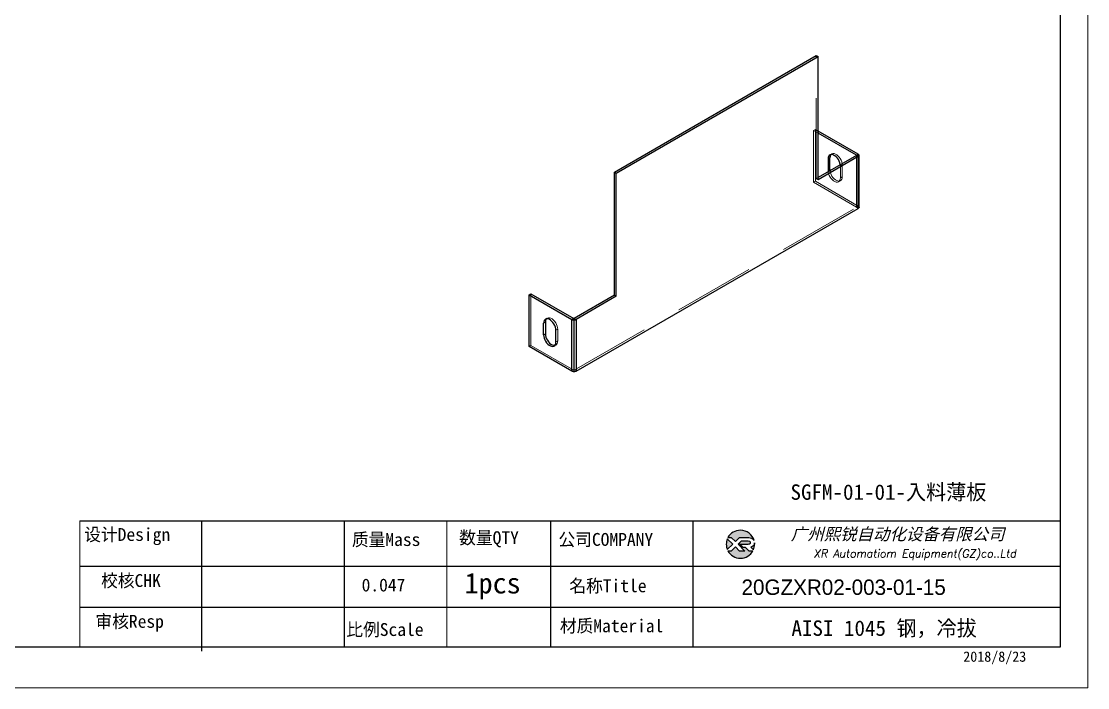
# Model space of a CAD drawing. Header units: millimetres. Extents: x -3862 to 6257, y -4684 to -2127.
# Drawn here: x -3603.8 to -3267.7, y -4683.3 to -4473.3 of the extents above; entities that cross this region are included whole.
import ezdxf
from ezdxf.enums import TextEntityAlignment as Align

# ---------------------------------------------------------------- set-up
doc = ezdxf.new("R2010")
doc.units = ezdxf.units.MM
doc.linetypes.add('DASHED', pattern=[19.05, 12.7, -6.35])
for name, color, linetype in [('10', 16, 'Continuous'), ('11', 7, 'Continuous'), ('6', 7, 'Continuous'), ('DIM', 3, 'Continuous'), ('layer 1', 7, 'Continuous'), ('图\\M+19E79\\M+195B6\\M+18E9A', 7, 'Continuous')]:
    doc.layers.add(name, color=color, linetype=linetype)
doc.styles.add('STYLE1', font='')
doc.styles.add('标题\\M+18E9A', font='romand.shx', dxfattribs={"oblique": 10, "bigfont": 'bigfont.shx'})
doc.styles.get('STYLE1').set_extended_font_data('SimSun')

# ---------------------------------------------------------------- blocks, each defined once
blk = doc.blocks.new('*D33')
at = {"layer": '10', "color": 7, "linetype": 'Continuous', "lineweight": 13, "ltscale": 2, "insert": (140.65, 8.85), "char_height": 2.027, "attachment_point": 7}
blk.add_mtext('{审核Resp}', dxfattribs=at)
blk = doc.blocks.new('*D34')
at = {"layer": '10', "color": 7, "linetype": 'Continuous', "lineweight": 13, "ltscale": 2, "insert": (180.18, 7.92), "char_height": 2.027, "attachment_point": 7}
blk.add_mtext('{比例Scale}', dxfattribs=at)
blk = doc.blocks.new('*D35')
at = {"layer": '10', "color": 7, "linetype": 'Continuous', "lineweight": 13, "ltscale": 2, "insert": (181.06, 22.11), "char_height": 2.027, "attachment_point": 7}
blk.add_mtext('{质量Mass}', dxfattribs=at)
blk = doc.blocks.new('*D36')
at = {"layer": '10', "color": 7, "linetype": 'Continuous', "lineweight": 13, "ltscale": 2, "insert": (215.32, 14.81), "char_height": 2.027, "attachment_point": 7}
blk.add_mtext('{名称Title}', dxfattribs=at)
blk = doc.blocks.new('*D37')
at = {"layer": '10', "color": 7, "linetype": 'Continuous', "lineweight": 13, "ltscale": 2, "insert": (138.88, 22.46), "char_height": 2.027, "attachment_point": 7}
blk.add_mtext('{设计Design}', dxfattribs=at)
blk = doc.blocks.new('*D38')
at = {"layer": '10', "color": 7, "linetype": 'Continuous', "lineweight": 13, "ltscale": 2, "insert": (141.54, 15.64), "char_height": 2.027, "attachment_point": 7}
blk.add_mtext('{校核CHK}', dxfattribs=at)
blk = doc.blocks.new('*D45')
at = {"layer": '10', "color": 7, "linetype": 'Continuous', "lineweight": 13, "ltscale": 2, "insert": (182.59, 15.13), "char_height": 2.027, "attachment_point": 7}
blk.add_mtext('{0.047}', dxfattribs=at)
blk = doc.blocks.new('*D58')
at = {"layer": '10', "color": 7, "linetype": 'Continuous', "lineweight": 13, "ltscale": 2, "insert": (250.32, 7.81), "char_height": 2.4324, "attachment_point": 7}
blk.add_mtext('{AISI 1045 钢，冷拔}', dxfattribs=at)
blk = doc.blocks.new('*D59')
at = {"layer": '10', "color": 7, "linetype": 'Continuous', "lineweight": 13, "ltscale": 2, "insert": (277.39, 3.69), "char_height": 1.6216, "attachment_point": 7}
blk.add_mtext('{2018/8/23}', dxfattribs=at)
blk = doc.blocks.new('*D60')
at = {"layer": '10', "color": 16, "linetype": 'Continuous', "lineweight": 13, "ltscale": 2, "insert": (197.96, 22.11), "char_height": 2.027, "attachment_point": 7}
blk.add_mtext('{数量QTY}', dxfattribs=at)
blk = doc.blocks.new('*D61')
at = {"layer": '10', "color": 7, "linetype": 'Continuous', "lineweight": 13, "ltscale": 2, "insert": (197.62, 14.6), "char_height": 3.243, "attachment_point": 7}
blk.add_mtext('{1pcs}', dxfattribs=at)
blk = doc.blocks.new('*D67')
at = {"layer": '10', "color": 7, "linetype": 'Continuous', "lineweight": 13, "ltscale": 2, "insert": (213.61, 22.11), "char_height": 2.027, "attachment_point": 7}
blk.add_mtext('{公司COMPANY}', dxfattribs=at)
blk = doc.blocks.new('*D68')
at = {"layer": '10', "color": 7, "linetype": 'Continuous', "lineweight": 13, "ltscale": 2, "insert": (213.83, 8.51), "char_height": 2.027, "attachment_point": 7}
blk.add_mtext('{材质Material}', dxfattribs=at)
blk = doc.blocks.new('XR')
h = blk.add_hatch(color=256)
h.set_gradient(color1=(252, 128, 0), rotation=240, one_color=1, tint=1, name='INVCURVED')
edge = h.paths.add_edge_path()
edge.add_spline(control_points=[(-434.18, -5928.47), (-433.9, -5928.74), (-433.63, -5929.01), (-433.63, -5929.01), (-433.63, -5929.01), (-433.63, -5929.01), (-433.36, -5928.74), (-433.09, -5928.47)], knot_values=[0.5625, 0.5625, 0.5625, 0.5625, 0.625, 0.625, 0.625, 0.625, 0.6875, 0.6875, 0.6875, 0.6875], degree=3, periodic=0)
edge.add_spline(control_points=[(-433.09, -5928.47), (-432.82, -5928.2), (-432.54, -5927.93), (-432.54, -5927.93), (-432.54, -5927.93), (-432.54, -5927.93), (-432.04, -5927.93), (-431.53, -5927.93)], knot_values=[0.4375, 0.4375, 0.4375, 0.4375, 0.5, 0.5, 0.5, 0.5, 0.5625, 0.5625, 0.5625, 0.5625], degree=3, periodic=0)
edge.add_spline(control_points=[(-431.53, -5927.93), (-431.03, -5927.93), (-430.52, -5927.93), (-430.52, -5927.93), (-430.52, -5927.93), (-430, -5927.93), (-429.43, -5927.96), (-429.01, -5928.33)], knot_values=[0.25, 0.25, 0.25, 0.25, 0.3125, 0.3125, 0.3125, 0.3125, 0.4375, 0.4375, 0.4375, 0.4375], degree=3, periodic=0)
edge.add_spline(control_points=[(-429.01, -5928.33), (-428.88, -5928.44), (-428.78, -5928.59), (-428.71, -5928.75)], knot_values=[0.125, 0.125, 0.125, 0.125, 0.25, 0.25, 0.25, 0.25], degree=3, periodic=0)
edge.add_spline(control_points=[(-428.71, -5928.75), (-429.13, -5927.18), (-430.58, -5926.02), (-432.31, -5926.02)], knot_values=[0, 0, 0, 0, 0.125, 0.125, 0.125, 0.125], degree=3, periodic=0)
edge.add_spline(control_points=[(-432.31, -5926.02), (-433.72, -5926.02), (-434.94, -5926.79), (-435.58, -5927.93)], knot_values=[0.875, 0.875, 0.875, 0.875, 1, 1, 1, 1], degree=3, periodic=0)
edge.add_spline(control_points=[(-435.58, -5927.93), (-435.58, -5927.93), (-434.72, -5927.93), (-434.72, -5927.93), (-434.72, -5927.93), (-434.72, -5927.93), (-434.45, -5928.2), (-434.18, -5928.47)], knot_values=[0.6875, 0.6875, 0.6875, 0.6875, 0.8125, 0.8125, 0.8125, 0.8125, 0.875, 0.875, 0.875, 0.875], degree=3, periodic=0)
edge = h.paths.add_edge_path()
edge.add_spline(control_points=[(-434.79, -5929.26), (-435.04, -5929.02), (-435.34, -5928.72), (-435.54, -5928.53)], knot_values=[0.562504, 0.562504, 0.562504, 0.562504, 0.656252, 0.656252, 0.656252, 0.656252], degree=3, periodic=0)
edge.add_spline(control_points=[(-435.54, -5928.53), (-435.67, -5928.4), (-435.76, -5928.31), (-435.76, -5928.31), (-435.76, -5928.31), (-435.94, -5928.74), (-436.03, -5929.21), (-436.03, -5929.71)], knot_values=[0.25, 0.25, 0.25, 0.25, 0.312504, 0.312504, 0.312504, 0.312504, 0.562504, 0.562504, 0.562504, 0.562504], degree=3, periodic=0)
edge.add_spline(control_points=[(-436.03, -5929.71), (-436.03, -5930.2), (-435.94, -5930.67), (-435.76, -5931.1), (-435.76, -5931.1), (-435.4, -5930.75), (-435.05, -5930.4)], knot_values=[0.874998, 0.874998, 0.874998, 0.874998, 1.124998, 1.124998, 1.124998, 1.25, 1.25, 1.25, 1.25], degree=3, periodic=0)
edge.add_spline(control_points=[(-435.05, -5930.4), (-434.7, -5930.05), (-434.34, -5929.71), (-434.34, -5929.71), (-434.34, -5929.71), (-434.34, -5929.71), (-434.34, -5929.71), (-434.34, -5929.71)], knot_values=[0.749878, 0.749878, 0.749878, 0.749878, 0.874875, 0.874875, 0.874875, 0.874875, 0.874998, 0.874998, 0.874998, 0.874998], degree=3, periodic=0)
edge.add_spline(control_points=[(-434.34, -5929.71), (-434.34, -5929.71), (-434.34, -5929.71), (-434.34, -5929.71)], knot_values=[0.749634, 0.749634, 0.749634, 0.749634, 0.749817, 0.749817, 0.749817, 0.749817], degree=3, periodic=0)
edge.add_spline(control_points=[(-434.35, -5929.7), (-434.35, -5929.7), (-434.35, -5929.7), (-434.35, -5929.7)], knot_values=[0.738281, 0.738281, 0.738281, 0.738281, 0.742188, 0.742188, 0.742188, 0.742188], degree=3, periodic=0)
edge.add_spline(control_points=[(-434.35, -5929.7), (-434.36, -5929.69), (-434.37, -5929.68), (-434.38, -5929.67)], knot_values=[0.726563, 0.726563, 0.726563, 0.726563, 0.738281, 0.738281, 0.738281, 0.738281], degree=3, periodic=0)
edge.add_spline(control_points=[(-434.38, -5929.67), (-434.38, -5929.66), (-434.39, -5929.65), (-434.4, -5929.65)], knot_values=[0.718751, 0.718751, 0.718751, 0.718751, 0.726563, 0.726563, 0.726563, 0.726563], degree=3, periodic=0)
edge.add_spline(control_points=[(-434.4, -5929.65), (-434.42, -5929.63), (-434.45, -5929.6), (-434.47, -5929.58)], knot_values=[0.703126, 0.703126, 0.703126, 0.703126, 0.718751, 0.718751, 0.718751, 0.718751], degree=3, periodic=0)
edge.add_spline(control_points=[(-434.47, -5929.58), (-434.5, -5929.55), (-434.53, -5929.52), (-434.56, -5929.49)], knot_values=[0.687501, 0.687501, 0.687501, 0.687501, 0.703126, 0.703126, 0.703126, 0.703126], degree=3, periodic=0)
edge.add_spline(control_points=[(-434.56, -5929.49), (-434.63, -5929.42), (-434.71, -5929.35), (-434.79, -5929.26)], knot_values=[0.656252, 0.656252, 0.656252, 0.656252, 0.687501, 0.687501, 0.687501, 0.687501], degree=3, periodic=0)
h = blk.add_hatch(color=256)
h.set_gradient(color1=(3, 72, 255), color2=(0, 41, 153), one_color=1, tint=0.3, name='HEMISPHERICAL')
edge = h.paths.add_edge_path()
edge.add_spline(control_points=[(-432.54, -5929.67), (-432.26, -5929.95), (-431.94, -5930.23), (-431.66, -5930.51), (-431.66, -5930.51), (-431.66, -5930.51), (-431.66, -5930.51), (-431.66, -5930.51)], knot_values=[0.736842, 0.736842, 0.736842, 0.736842, 0.789474, 0.789474, 0.789474, 0.789474, 0.802633, 0.802633, 0.802633, 0.802633], degree=3, periodic=0)
edge.add_spline(control_points=[(-431.66, -5930.51), (-431.65, -5930.51), (-431.65, -5930.52), (-431.65, -5930.52)], knot_values=[0.802633, 0.802633, 0.802633, 0.802633, 0.815791, 0.815791, 0.815791, 0.815791], degree=3, periodic=0)
edge.add_spline(control_points=[(-431.65, -5930.52), (-431.64, -5930.53), (-431.64, -5930.53), (-431.64, -5930.53)], knot_values=[0.815791, 0.815791, 0.815791, 0.815791, 0.82237, 0.82237, 0.82237, 0.82237], degree=3, periodic=0)
edge.add_spline(control_points=[(-431.64, -5930.53), (-431.64, -5930.53), (-431.64, -5930.53), (-431.63, -5930.54)], knot_values=[0.82237, 0.82237, 0.82237, 0.82237, 0.828949, 0.828949, 0.828949, 0.828949], degree=3, periodic=0)
edge.add_spline(control_points=[(-431.63, -5930.54), (-431.63, -5930.54), (-431.63, -5930.54), (-431.63, -5930.54), (-431.63, -5930.54), (-431.63, -5930.54), (-431.59, -5930.54), (-431.52, -5930.54)], knot_values=[0.841901, 0.841901, 0.841901, 0.841901, 0.842105, 0.842105, 0.842105, 0.842105, 0.855264, 0.855264, 0.855264, 0.855264], degree=3, periodic=0)
edge.add_spline(control_points=[(-431.52, -5930.54), (-431.46, -5930.54), (-431.38, -5930.54), (-431.3, -5930.54)], knot_values=[0.855264, 0.855264, 0.855264, 0.855264, 0.868422, 0.868422, 0.868422, 0.868422], degree=3, periodic=0)
edge.add_spline(control_points=[(-431.3, -5930.54), (-431.26, -5930.54), (-431.22, -5930.54), (-431.18, -5930.54)], knot_values=[0.868422, 0.868422, 0.868422, 0.868422, 0.875, 0.875, 0.875, 0.875], degree=3, periodic=0)
edge.add_spline(control_points=[(-431.18, -5930.54), (-431.14, -5930.54), (-431.1, -5930.54), (-431.07, -5930.54)], knot_values=[0.875, 0.875, 0.875, 0.875, 0.881579, 0.881579, 0.881579, 0.881579], degree=3, periodic=0)
edge.add_spline(control_points=[(-431.07, -5930.54), (-431.05, -5930.54), (-431.04, -5930.54), (-431.03, -5930.54)], knot_values=[0.881579, 0.881579, 0.881579, 0.881579, 0.884869, 0.884869, 0.884869, 0.884869], degree=3, periodic=0)
edge.add_spline(control_points=[(-431.03, -5930.54), (-431.02, -5930.54), (-431, -5930.54), (-431, -5930.54)], knot_values=[0.884869, 0.884869, 0.884869, 0.884869, 0.888158, 0.888158, 0.888158, 0.888158], degree=3, periodic=0)
edge.add_spline(control_points=[(-431, -5930.54), (-430.99, -5930.54), (-430.99, -5930.54), (-430.98, -5930.54)], knot_values=[0.888158, 0.888158, 0.888158, 0.888158, 0.889803, 0.889803, 0.889803, 0.889803], degree=3, periodic=0)
edge.add_spline(control_points=[(-430.98, -5930.54), (-430.98, -5930.54), (-430.98, -5930.54), (-430.97, -5930.54)], knot_values=[0.889803, 0.889803, 0.889803, 0.889803, 0.891447, 0.891447, 0.891447, 0.891447], degree=3, periodic=0)
edge.add_spline(control_points=[(-430.97, -5930.54), (-430.97, -5930.54), (-430.97, -5930.54), (-430.97, -5930.54)], knot_values=[0.891447, 0.891447, 0.891447, 0.891447, 0.89227, 0.89227, 0.89227, 0.89227], degree=3, periodic=0)
edge.add_spline(control_points=[(-430.97, -5930.54), (-430.97, -5930.54), (-430.97, -5930.54), (-430.97, -5930.54)], knot_values=[0.89227, 0.89227, 0.89227, 0.89227, 0.893092, 0.893092, 0.893092, 0.893092], degree=3, periodic=0)
edge.add_spline(control_points=[(-430.97, -5930.54), (-430.97, -5930.54), (-430.97, -5930.54), (-430.97, -5930.54)], knot_values=[0.893092, 0.893092, 0.893092, 0.893092, 0.893503, 0.893503, 0.893503, 0.893503], degree=3, periodic=0)
edge.add_spline(control_points=[(-430.97, -5930.54), (-430.97, -5930.54), (-430.97, -5930.54), (-430.97, -5930.54)], knot_values=[0.893503, 0.893503, 0.893503, 0.893503, 0.893914, 0.893914, 0.893914, 0.893914], degree=3, periodic=0)
edge.add_spline(control_points=[(-430.97, -5930.54), (-430.97, -5930.54), (-430.97, -5930.54), (-430.97, -5930.54)], knot_values=[0.893914, 0.893914, 0.893914, 0.893914, 0.89412, 0.89412, 0.89412, 0.89412], degree=3, periodic=0)
edge.add_spline(control_points=[(-430.97, -5930.54), (-430.97, -5930.54), (-430.97, -5930.54), (-430.97, -5930.54)], knot_values=[0.89412, 0.89412, 0.89412, 0.89412, 0.894326, 0.894326, 0.894326, 0.894326], degree=3, periodic=0)
edge.add_spline(control_points=[(-430.97, -5930.54), (-430.97, -5930.54), (-430.97, -5930.54), (-430.97, -5930.54)], knot_values=[0.894428, 0.894428, 0.894428, 0.894428, 0.894531, 0.894531, 0.894531, 0.894531], degree=3, periodic=0)
edge.add_spline(control_points=[(-430.97, -5930.54), (-430.97, -5930.54), (-430.97, -5930.54), (-430.97, -5930.54)], knot_values=[0.894531, 0.894531, 0.894531, 0.894531, 0.894583, 0.894583, 0.894583, 0.894583], degree=3, periodic=0)
edge.add_spline(control_points=[(-430.97, -5930.54), (-430.97, -5930.54), (-430.97, -5930.54), (-430.97, -5930.54), (-430.97, -5930.54), (-430.97, -5930.54), (-430.73, -5930.78), (-430.49, -5931.01)], knot_values=[0.894685, 0.894685, 0.894685, 0.894685, 0.894737, 0.894737, 0.894737, 0.894737, 0.921052, 0.921052, 0.921052, 0.921052], degree=3, periodic=0)
edge.add_spline(control_points=[(-430.49, -5931.01), (-430.26, -5931.24), (-430.02, -5931.48), (-430.02, -5931.48)], knot_values=[0.921052, 0.921052, 0.921052, 0.921052, 0.947368, 0.947368, 0.947368, 0.947368], degree=3, periodic=0)
edge.add_spline(control_points=[(-430.02, -5931.48), (-430.02, -5931.48), (-430.02, -5931.48), (-430.02, -5931.48)], knot_values=[0.947522, 0.947522, 0.947522, 0.947522, 0.947573, 0.947573, 0.947573, 0.947573], degree=3, periodic=0)
edge.add_spline(control_points=[(-430.02, -5931.48), (-430.02, -5931.48), (-430.02, -5931.48), (-430.02, -5931.48)], knot_values=[0.947573, 0.947573, 0.947573, 0.947573, 0.947676, 0.947676, 0.947676, 0.947676], degree=3, periodic=0)
edge.add_spline(control_points=[(-430.02, -5931.48), (-430.02, -5931.48), (-430.02, -5931.48), (-430.02, -5931.48)], knot_values=[0.947676, 0.947676, 0.947676, 0.947676, 0.947779, 0.947779, 0.947779, 0.947779], degree=3, periodic=0)
edge.add_spline(control_points=[(-430.02, -5931.48), (-430.02, -5931.48), (-430.02, -5931.48), (-430.02, -5931.48)], knot_values=[0.947779, 0.947779, 0.947779, 0.947779, 0.947984, 0.947984, 0.947984, 0.947984], degree=3, periodic=0)
edge.add_spline(control_points=[(-430.02, -5931.48), (-430.02, -5931.48), (-430.02, -5931.48), (-430.02, -5931.48)], knot_values=[0.947984, 0.947984, 0.947984, 0.947984, 0.94819, 0.94819, 0.94819, 0.94819], degree=3, periodic=0)
edge.add_spline(control_points=[(-430.02, -5931.48), (-430.02, -5931.48), (-430.02, -5931.48), (-430.02, -5931.48)], knot_values=[0.94819, 0.94819, 0.94819, 0.94819, 0.948601, 0.948601, 0.948601, 0.948601], degree=3, periodic=0)
edge.add_spline(control_points=[(-430.02, -5931.48), (-430.02, -5931.48), (-430.02, -5931.48), (-430.02, -5931.48)], knot_values=[0.948601, 0.948601, 0.948601, 0.948601, 0.949012, 0.949012, 0.949012, 0.949012], degree=3, periodic=0)
edge.add_spline(control_points=[(-430.02, -5931.48), (-430.02, -5931.48), (-430.01, -5931.48), (-430.01, -5931.48)], knot_values=[0.949012, 0.949012, 0.949012, 0.949012, 0.949834, 0.949834, 0.949834, 0.949834], degree=3, periodic=0)
edge.add_spline(control_points=[(-430.01, -5931.48), (-430.01, -5931.48), (-430.01, -5931.48), (-430.01, -5931.48)], knot_values=[0.949834, 0.949834, 0.949834, 0.949834, 0.950657, 0.950657, 0.950657, 0.950657], degree=3, periodic=0)
edge.add_spline(control_points=[(-430.01, -5931.48), (-430.01, -5931.48), (-430, -5931.48), (-430, -5931.48)], knot_values=[0.950657, 0.950657, 0.950657, 0.950657, 0.952301, 0.952301, 0.952301, 0.952301], degree=3, periodic=0)
edge.add_spline(control_points=[(-430, -5931.48), (-429.99, -5931.48), (-429.98, -5931.48), (-429.98, -5931.48)], knot_values=[0.952301, 0.952301, 0.952301, 0.952301, 0.953946, 0.953946, 0.953946, 0.953946], degree=3, periodic=0)
edge.add_spline(control_points=[(-429.98, -5931.48), (-429.96, -5931.48), (-429.95, -5931.48), (-429.93, -5931.48)], knot_values=[0.953946, 0.953946, 0.953946, 0.953946, 0.957236, 0.957236, 0.957236, 0.957236], degree=3, periodic=0)
edge.add_spline(control_points=[(-429.93, -5931.48), (-429.91, -5931.48), (-429.89, -5931.48), (-429.87, -5931.48)], knot_values=[0.957236, 0.957236, 0.957236, 0.957236, 0.960525, 0.960525, 0.960525, 0.960525], degree=3, periodic=0)
edge.add_spline(control_points=[(-429.87, -5931.48), (-429.82, -5931.48), (-429.77, -5931.48), (-429.71, -5931.48)], knot_values=[0.960525, 0.960525, 0.960525, 0.960525, 0.967104, 0.967104, 0.967104, 0.967104], degree=3, periodic=0)
edge.add_spline(control_points=[(-429.71, -5931.48), (-429.65, -5931.48), (-429.59, -5931.48), (-429.53, -5931.48)], knot_values=[0.967104, 0.967104, 0.967104, 0.967104, 0.973683, 0.973683, 0.973683, 0.973683], degree=3, periodic=0)
edge.add_spline(control_points=[(-429.53, -5931.48), (-429.41, -5931.48), (-429.29, -5931.48), (-429.19, -5931.48)], knot_values=[0.973683, 0.973683, 0.973683, 0.973683, 0.98684, 0.98684, 0.98684, 0.98684], degree=3, periodic=0)
edge.add_spline(control_points=[(-429.19, -5931.48), (-429.1, -5931.48), (-429.04, -5931.48), (-429.04, -5931.48), (-429.67, -5932.62), (-430.9, -5933.39), (-432.31, -5933.39)], knot_values=[0.98684, 0.98684, 0.98684, 0.98684, 1, 1, 1, 1.052632, 1.052632, 1.052632, 1.052632], degree=3, periodic=0)
edge.add_spline(control_points=[(-432.31, -5933.39), (-433.72, -5933.39), (-434.94, -5932.62), (-435.58, -5931.48), (-435.58, -5931.48), (-435.58, -5931.48), (-435.36, -5931.48), (-435.15, -5931.48)], knot_values=[0.052632, 0.052632, 0.052632, 0.052632, 0.105263, 0.105263, 0.105263, 0.105263, 0.131579, 0.131579, 0.131579, 0.131579], degree=3, periodic=0)
edge.add_spline(control_points=[(-435.15, -5931.48), (-434.93, -5931.48), (-434.72, -5931.48), (-434.72, -5931.48), (-434.72, -5931.48), (-434.72, -5931.48), (-434.45, -5931.21), (-434.18, -5930.94)], knot_values=[0.131579, 0.131579, 0.131579, 0.131579, 0.157895, 0.157895, 0.157895, 0.157895, 0.184211, 0.184211, 0.184211, 0.184211], degree=3, periodic=0)
edge.add_spline(control_points=[(-434.18, -5930.94), (-433.9, -5930.67), (-433.63, -5930.4), (-433.63, -5930.4), (-433.63, -5930.4), (-433.63, -5930.4), (-433.36, -5930.67), (-433.09, -5930.94)], knot_values=[0.184211, 0.184211, 0.184211, 0.184211, 0.210526, 0.210526, 0.210526, 0.210526, 0.236842, 0.236842, 0.236842, 0.236842], degree=3, periodic=0)
edge.add_spline(control_points=[(-433.09, -5930.94), (-432.82, -5931.21), (-432.54, -5931.48), (-432.54, -5931.48), (-432.54, -5931.48), (-432.54, -5931.48), (-432.19, -5931.48), (-431.83, -5931.48)], knot_values=[0.236842, 0.236842, 0.236842, 0.236842, 0.263158, 0.263158, 0.263158, 0.263158, 0.289474, 0.289474, 0.289474, 0.289474], degree=3, periodic=0)
edge.add_spline(control_points=[(-431.83, -5931.48), (-431.48, -5931.48), (-431.12, -5931.48), (-431.12, -5931.48), (-431.12, -5931.48), (-431.12, -5931.48), (-431.57, -5931.03), (-432.02, -5930.59)], knot_values=[0.289474, 0.289474, 0.289474, 0.289474, 0.315789, 0.315789, 0.315789, 0.315789, 0.342105, 0.342105, 0.342105, 0.342105], degree=3, periodic=0)
edge.add_spline(control_points=[(-432.02, -5930.59), (-432.47, -5930.15), (-432.92, -5929.71), (-432.92, -5929.71), (-432.92, -5929.71), (-432.92, -5929.71), (-432.71, -5929.5), (-432.5, -5929.29)], knot_values=[0.342105, 0.342105, 0.342105, 0.342105, 0.368421, 0.368421, 0.368421, 0.368421, 0.394737, 0.394737, 0.394737, 0.394737], degree=3, periodic=0)
edge.add_spline(control_points=[(-432.5, -5929.29), (-432.3, -5929.09), (-432.09, -5928.88), (-432.09, -5928.88)], knot_values=[0.394737, 0.394737, 0.394737, 0.394737, 0.421053, 0.421053, 0.421053, 0.421053], degree=3, periodic=0)
edge.add_spline(control_points=[(-432.09, -5928.88), (-432.09, -5928.88), (-432.06, -5928.86), (-432.06, -5928.86)], knot_values=[0.421053, 0.421053, 0.421053, 0.421053, 0.473684, 0.473684, 0.473684, 0.473684], degree=3, periodic=0)
edge.add_spline(control_points=[(-432.06, -5928.86), (-432.06, -5928.86), (-432.06, -5928.86), (-432.06, -5928.86), (-432.06, -5928.86), (-432.06, -5928.86), (-430.4, -5928.86), (-430.26, -5928.86)], knot_values=[0.473684, 0.473684, 0.473684, 0.473684, 0.473684, 0.473684, 0.473684, 0.473684, 0.526316, 0.526316, 0.526316, 0.526316], degree=3, periodic=0)
edge.add_spline(control_points=[(-430.26, -5928.86), (-429.54, -5928.86), (-429.62, -5929.4), (-429.83, -5929.55)], knot_values=[0.526316, 0.526316, 0.526316, 0.526316, 0.578947, 0.578947, 0.578947, 0.578947], degree=3, periodic=0)
edge.add_spline(control_points=[(-429.83, -5929.55), (-429.94, -5929.62), (-430.08, -5929.65), (-430.26, -5929.65), (-430.26, -5929.65), (-430.26, -5929.65), (-430.48, -5929.65), (-430.71, -5929.66)], knot_values=[0.578947, 0.578947, 0.578947, 0.578947, 0.631579, 0.631579, 0.631579, 0.631579, 0.657895, 0.657895, 0.657895, 0.657895], degree=3, periodic=0)
edge.add_spline(control_points=[(-430.71, -5929.66), (-430.93, -5929.66), (-431.15, -5929.67), (-431.15, -5929.67), (-431.15, -5929.67), (-431.15, -5929.67), (-432.54, -5929.67), (-432.54, -5929.67)], knot_values=[0.657895, 0.657895, 0.657895, 0.657895, 0.684211, 0.684211, 0.684211, 0.684211, 0.736842, 0.736842, 0.736842, 0.736842], degree=3, periodic=0)
edge = h.paths.add_edge_path()
edge.add_spline(control_points=[(-428.6, -5929.32), (-428.61, -5929.67), (-428.76, -5930), (-429.06, -5930.22)], knot_values=[0.8, 0.8, 0.8, 0.8, 1, 1, 1, 1], degree=3, periodic=0)
edge.add_spline(control_points=[(-429.06, -5930.22), (-429.22, -5930.34), (-429.41, -5930.43), (-429.61, -5930.48)], knot_values=[0.6, 0.6, 0.6, 0.6, 0.8, 0.8, 0.8, 0.8], degree=3, periodic=0)
edge.add_spline(control_points=[(-429.61, -5930.48), (-429.61, -5930.48), (-428.9, -5931.19), (-428.9, -5931.19), (-428.9, -5931.19), (-428.69, -5930.73), (-428.58, -5930.23), (-428.58, -5929.71)], knot_values=[0.2, 0.2, 0.2, 0.2, 0.4, 0.4, 0.4, 0.4, 0.6, 0.6, 0.6, 0.6], degree=3, periodic=0)
edge.add_spline(control_points=[(-428.58, -5929.71), (-428.58, -5929.58), (-428.59, -5929.45), (-428.6, -5929.32)], knot_values=[0, 0, 0, 0, 0.2, 0.2, 0.2, 0.2], degree=3, periodic=0)
at = {"layer": 'layer 1', "color": 30}
for points, knots in [([(-435.76, -5931.1), (-435.94, -5930.67), (-436.03, -5930.2), (-436.03, -5929.71), (-436.03, -5929.71), (-436.03, -5929.21), (-435.94, -5928.74), (-435.76, -5928.31), (-435.76, -5928.31), (-435.76, -5928.31), (-434.34, -5929.71), (-434.34, -5929.71), (-434.34, -5929.71), (-434.34, -5929.71), (-435.76, -5931.1), (-435.76, -5931.1)], [0, 0, 0, 0, 0.25, 0.25, 0.25, 0.25, 0.5, 0.5, 0.5, 0.5, 0.75, 0.75, 0.75, 0.75, 1, 1, 1, 1]), ([(-432.31, -5926.02), (-430.58, -5926.02), (-429.13, -5927.18), (-428.71, -5928.75), (-428.71, -5928.75), (-428.78, -5928.59), (-428.88, -5928.44), (-429.01, -5928.33), (-429.01, -5928.33), (-429.43, -5927.96), (-430, -5927.93), (-430.52, -5927.93), (-430.52, -5927.93), (-430.52, -5927.93), (-432.54, -5927.93), (-432.54, -5927.93), (-432.54, -5927.93), (-432.54, -5927.93), (-433.63, -5929.01), (-433.63, -5929.01), (-433.63, -5929.01), (-433.63, -5929.01), (-434.72, -5927.93), (-434.72, -5927.93), (-434.72, -5927.93), (-434.72, -5927.93), (-435.58, -5927.93), (-435.58, -5927.93), (-435.58, -5927.93), (-434.94, -5926.79), (-433.72, -5926.02), (-432.31, -5926.02)], [0, 0, 0, 0, 0.125, 0.125, 0.125, 0.125, 0.25, 0.25, 0.25, 0.25, 0.375, 0.375, 0.375, 0.375, 0.5, 0.5, 0.5, 0.5, 0.625, 0.625, 0.625, 0.625, 0.75, 0.75, 0.75, 0.75, 0.875, 0.875, 0.875, 0.875, 1, 1, 1, 1])]:
    blk.add_open_spline(points, degree=3, knots=knots, dxfattribs=at)
at = {"layer": 'layer 1', "color": 154}
for points, knots in [([(-429.04, -5931.48), (-429.67, -5932.62), (-430.9, -5933.39), (-432.31, -5933.39), (-432.31, -5933.39), (-433.72, -5933.39), (-434.94, -5932.62), (-435.58, -5931.48), (-435.58, -5931.48), (-435.58, -5931.48), (-434.72, -5931.48), (-434.72, -5931.48), (-434.72, -5931.48), (-434.72, -5931.48), (-433.63, -5930.4), (-433.63, -5930.4), (-433.63, -5930.4), (-433.63, -5930.4), (-432.54, -5931.48), (-432.54, -5931.48), (-432.54, -5931.48), (-432.54, -5931.48), (-431.12, -5931.48), (-431.12, -5931.48), (-431.12, -5931.48), (-431.12, -5931.48), (-432.92, -5929.71), (-432.92, -5929.71), (-432.92, -5929.71), (-432.92, -5929.71), (-432.09, -5928.88), (-432.09, -5928.88), (-432.09, -5928.88), (-432.09, -5928.88), (-432.06, -5928.86), (-432.06, -5928.86), (-432.06, -5928.86), (-432.06, -5928.86), (-430.4, -5928.86), (-430.26, -5928.86), (-430.26, -5928.86), (-429.54, -5928.86), (-429.62, -5929.4), (-429.83, -5929.55), (-429.83, -5929.55), (-429.94, -5929.62), (-430.08, -5929.65), (-430.26, -5929.65), (-430.26, -5929.65), (-430.26, -5929.65), (-431.15, -5929.67), (-431.15, -5929.67), (-431.15, -5929.67), (-431.15, -5929.67), (-432.54, -5929.67), (-432.54, -5929.67), (-432.54, -5929.67), (-432.26, -5929.95), (-431.94, -5930.23), (-431.66, -5930.51), (-431.66, -5930.51), (-431.66, -5930.51), (-431.63, -5930.54), (-431.63, -5930.54), (-431.63, -5930.54), (-431.63, -5930.54), (-430.97, -5930.54), (-430.97, -5930.54), (-430.97, -5930.54), (-430.97, -5930.54), (-430.02, -5931.48), (-430.02, -5931.48), (-430.02, -5931.48), (-430.02, -5931.48), (-429.04, -5931.48), (-429.04, -5931.48)], [0, 0, 0, 0, 0.052632, 0.052632, 0.052632, 0.052632, 0.105263, 0.105263, 0.105263, 0.105263, 0.157895, 0.157895, 0.157895, 0.157895, 0.210526, 0.210526, 0.210526, 0.210526, 0.263158, 0.263158, 0.263158, 0.263158, 0.315789, 0.315789, 0.315789, 0.315789, 0.368421, 0.368421, 0.368421, 0.368421, 0.421053, 0.421053, 0.421053, 0.421053, 0.473684, 0.473684, 0.473684, 0.473684, 0.526316, 0.526316, 0.526316, 0.526316, 0.578947, 0.578947, 0.578947, 0.578947, 0.631579, 0.631579, 0.631579, 0.631579, 0.684211, 0.684211, 0.684211, 0.684211, 0.736842, 0.736842, 0.736842, 0.736842, 0.789474, 0.789474, 0.789474, 0.789474, 0.842105, 0.842105, 0.842105, 0.842105, 0.894737, 0.894737, 0.894737, 0.894737, 0.947368, 0.947368, 0.947368, 0.947368, 1, 1, 1, 1]), ([(-428.6, -5929.32), (-428.59, -5929.45), (-428.58, -5929.58), (-428.58, -5929.71), (-428.58, -5929.71), (-428.58, -5930.23), (-428.69, -5930.73), (-428.9, -5931.19), (-428.9, -5931.19), (-428.9, -5931.19), (-429.61, -5930.48), (-429.61, -5930.48), (-429.61, -5930.48), (-429.41, -5930.43), (-429.22, -5930.34), (-429.06, -5930.22), (-429.06, -5930.22), (-428.76, -5930), (-428.61, -5929.67), (-428.6, -5929.32)], [0, 0, 0, 0, 0.2, 0.2, 0.2, 0.2, 0.4, 0.4, 0.4, 0.4, 0.6, 0.6, 0.6, 0.6, 0.8, 0.8, 0.8, 0.8, 1, 1, 1, 1])]:
    blk.add_open_spline(points, degree=3, knots=knots, dxfattribs=at)
blk = doc.blocks.new('XR-0001')
at = {"layer": 'DIM', "xscale": 1.199999999999818, "yscale": 1.199999999999818, "zscale": 1.199999999999818}
blk.add_blockref('XR', (486.26, 7108.21), dxfattribs=at)
at = {"layer": '图\\M+19E79\\M+195B6\\M+18E9A', "color": 7, "lineweight": -3, "style": 'STYLE1', "oblique": 15}
blk.add_text('广州熙锐自动化设备有限公司 ', height=3.8, dxfattribs=at).set_placement((-16.65, -6.14))
at = {"layer": '图\\M+19E79\\M+195B6\\M+18E9A', "color": 7, "style": '标题\\M+18E9A', "oblique": 10}
blk.add_text('XR Automatiom Equipment(GZ)co..Ltd', height=2.5, dxfattribs=at).set_placement((22.45, -10.53), align=Align.MIDDLE)
blk = doc.blocks.new('*D57')
at = {"layer": '10', "color": 7, "linetype": 'Continuous', "lineweight": 13, "ltscale": 2, "insert": (242.45, 14.58), "char_height": 2.4324, "attachment_point": 7}
blk.add_mtext('{SGFM-01-01-入料薄板}', dxfattribs=at)

msp = doc.modelspace()

# ---------------------------------------------------------------- linework, layer by layer
at = {"layer": '11', "color": 7, "linetype": 'Continuous', "lineweight": 25, "ltscale": 2}
for p, q in [((-3416.898, -4520.819), (-3353.259, -4484.081)), ((-3416.332, -4521.146), (-3352.693, -4484.407)), ((-3353.259, -4484.081), (-3352.693, -4484.407)), ((-3352.693, -4523.193), (-3352.693, -4484.407)), ((-3340.036, -4515.152), (-3352.693, -4507.845)), ((-3340.601, -4515.478), (-3352.693, -4508.498)), ((-3340.601, -4515.56), (-3352.693, -4522.54)), ((-3340.036, -4515.886), (-3352.693, -4523.193)), ((-3348.981, -4516.316), (-3349.546, -4516.643)), ((-3348.981, -4519.99), (-3348.981, -4516.316)), ((-3340.601, -4515.478), (-3340.036, -4515.152)), ((-3340.601, -4515.478), (-3340.601, -4515.56)), ((-3340.601, -4515.56), (-3340.036, -4515.886)), ((-3340.036, -4532.217), (-3340.036, -4515.886)), ((-3339.772, -4531.85), (-3339.772, -4515.519)), ((-3349.546, -4516.643), (-3349.546, -4520.317)), ((-3416.898, -4520.819), (-3416.332, -4521.146)), ((-3416.898, -4559.605), (-3416.898, -4520.819)), ((-3416.332, -4559.932), (-3416.332, -4521.146)), ((-3349.546, -4520.317), (-3348.981, -4519.99)), ((-3349.546, -4520.317), (-3349.519, -4520.708)), ((-3348.981, -4519.99), (-3348.953, -4520.381)), ((-3428.99, -4583.569), (-3340.036, -4532.217)), ((-3443.768, -4559.442), (-3443.203, -4559.115)), ((-3443.768, -4575.773), (-3443.768, -4559.442)), ((-3443.768, -4559.442), (-3430.262, -4567.238)), ((-3443.203, -4559.115), (-3429.697, -4566.912)), ((-3416.898, -4559.605), (-3429.555, -4566.912)), ((-3416.332, -4559.932), (-3428.99, -4567.238)), ((-3416.898, -4559.605), (-3416.332, -4559.932)), ((-3438.642, -4568.076), (-3439.207, -4568.403)), ((-3439.207, -4572.077), (-3439.207, -4568.403)), ((-3438.642, -4568.076), (-3438.642, -4571.751)), ((-3429.697, -4566.912), (-3430.262, -4567.238)), ((-3430.262, -4583.569), (-3430.262, -4567.238)), ((-3429.555, -4566.912), (-3428.99, -4567.238)), ((-3428.99, -4567.238), (-3428.99, -4583.569)), ((-3439.207, -4572.077), (-3438.642, -4571.751)), ((-3435.318, -4574.322), (-3435.318, -4570.648)), ((-3430.262, -4583.569), (-3443.768, -4575.773))]:
    msp.add_line(p, q, dxfattribs=at)
at = {"layer": '11', "color": 8, "linetype": 'DASHED', "lineweight": 18, "ltscale": 2}
for p, q in [((-3353.259, -4522.867), (-3353.259, -4484.081)), ((-3353.541, -4507.355), (-3354.107, -4507.681)), ((-3352.693, -4508.498), (-3354.107, -4507.681)), ((-3354.107, -4507.681), (-3354.107, -4524.012)), ((-3352.693, -4507.845), (-3353.541, -4507.355)), ((-3353.541, -4507.355), (-3353.541, -4523.686)), ((-3348.411, -4515.057), (-3348.977, -4515.383)), ((-3340.601, -4531.891), (-3340.601, -4515.56)), ((-3340.572, -4531.85), (-3340.572, -4515.519)), ((-3340.036, -4515.886), (-3340.036, -4515.152)), ((-3345.657, -4518.888), (-3345.685, -4518.494)), ((-3345.657, -4518.888), (-3345.091, -4518.561)), ((-3345.657, -4522.562), (-3345.657, -4518.888)), ((-3345.091, -4522.236), (-3345.091, -4518.561)), ((-3352.693, -4522.54), (-3353.259, -4522.867)), ((-3353.259, -4522.867), (-3352.693, -4523.193)), ((-3345.657, -4522.562), (-3345.091, -4522.236)), ((-3353.541, -4523.686), (-3354.107, -4524.012)), ((-3354.107, -4524.012), (-3340.601, -4531.809)), ((-3353.541, -4523.686), (-3340.036, -4531.482)), ((-3346.227, -4523.821), (-3345.661, -4523.495)), ((-3429.555, -4583.243), (-3340.601, -4531.891)), ((-3340.601, -4531.809), (-3340.036, -4531.482)), ((-3340.601, -4531.891), (-3340.036, -4532.217)), ((-3443.203, -4575.446), (-3443.203, -4559.115)), ((-3438.072, -4566.817), (-3438.638, -4567.144)), ((-3429.697, -4583.243), (-3429.697, -4566.912)), ((-3429.555, -4566.912), (-3429.555, -4583.243)), ((-3435.318, -4570.648), (-3434.753, -4570.321)), ((-3434.753, -4573.996), (-3434.753, -4570.321)), ((-3443.768, -4575.773), (-3443.203, -4575.446)), ((-3429.697, -4583.243), (-3443.203, -4575.446)), ((-3435.888, -4575.581), (-3435.322, -4575.255)), ((-3435.318, -4574.322), (-3434.753, -4573.996)), ((-3429.697, -4583.243), (-3430.262, -4583.569)), ((-3429.555, -4583.243), (-3428.99, -4583.569))]:
    msp.add_line(p, q, dxfattribs=at)
at = {"layer": '11', "color": 7, "linetype": 'Continuous', "lineweight": 25, "ltscale": 2}
for points in [[(-3345.685, -4518.494), (-3345.7, -4518.396), (-3345.825, -4517.877), (-3346.029, -4517.353), (-3346.301, -4516.848), (-3346.629, -4516.382), (-3347.001, -4515.976), (-3347.398, -4515.649), (-3347.805, -4515.415), (-3348.203, -4515.283), (-3348.574, -4515.259), (-3348.903, -4515.345), (-3349.175, -4515.537), (-3349.378, -4515.826), (-3349.504, -4516.2), (-3349.546, -4516.643)], [(-3348.664, -4515.271), (-3348.812, -4515.5), (-3348.938, -4515.874), (-3348.981, -4516.316)], [(-3340.601, -4515.56), (-3340.589, -4515.551), (-3340.58, -4515.541), (-3340.574, -4515.53), (-3340.572, -4515.519), (-3340.574, -4515.508), (-3340.58, -4515.497), (-3340.589, -4515.487), (-3340.601, -4515.478)], [(-3340.036, -4515.886), (-3339.924, -4515.808), (-3339.841, -4515.718), (-3339.789, -4515.62), (-3339.772, -4515.519), (-3339.789, -4515.418), (-3339.841, -4515.32), (-3339.924, -4515.23), (-3340.036, -4515.152)], [(-3339.772, -4531.85), (-3339.789, -4531.951), (-3339.841, -4532.049), (-3339.924, -4532.138), (-3340.036, -4532.217)], [(-3435.318, -4570.648), (-3435.361, -4570.157), (-3435.486, -4569.638), (-3435.69, -4569.114), (-3435.962, -4568.608), (-3436.291, -4568.142), (-3436.662, -4567.737), (-3437.06, -4567.41), (-3437.466, -4567.175), (-3437.864, -4567.043), (-3438.235, -4567.019), (-3438.564, -4567.106), (-3438.836, -4567.297), (-3439.039, -4567.587), (-3439.165, -4567.96), (-3439.207, -4568.403)], [(-3438.325, -4567.031), (-3438.474, -4567.26), (-3438.599, -4567.634), (-3438.642, -4568.076)], [(-3430.262, -4567.238), (-3430.126, -4567.303), (-3429.97, -4567.351), (-3429.802, -4567.381), (-3429.626, -4567.391), (-3429.45, -4567.381), (-3429.282, -4567.351), (-3429.126, -4567.303), (-3428.99, -4567.238)], [(-3429.697, -4566.912), (-3429.682, -4566.919), (-3429.664, -4566.924), (-3429.646, -4566.928), (-3429.626, -4566.929), (-3429.607, -4566.928), (-3429.588, -4566.924), (-3429.571, -4566.919), (-3429.555, -4566.912)], [(-3439.207, -4572.077), (-3439.165, -4572.569), (-3439.039, -4573.088), (-3438.836, -4573.612), (-3438.564, -4574.117), (-3438.235, -4574.583), (-3437.864, -4574.989), (-3437.466, -4575.316), (-3437.06, -4575.55), (-3436.662, -4575.682), (-3436.291, -4575.706), (-3435.962, -4575.62), (-3435.69, -4575.428), (-3435.486, -4575.139), (-3435.361, -4574.765), (-3435.318, -4574.322)], [(-3438.642, -4571.751), (-3438.599, -4572.242), (-3438.474, -4572.761), (-3438.27, -4573.285), (-3437.998, -4573.791), (-3437.669, -4574.257), (-3437.298, -4574.662), (-3436.9, -4574.989), (-3436.494, -4575.224), (-3436.096, -4575.356), (-3435.725, -4575.379), (-3435.635, -4575.367)], [(-3428.99, -4583.569), (-3429.126, -4583.634), (-3429.282, -4583.682), (-3429.45, -4583.711), (-3429.626, -4583.721), (-3429.802, -4583.711), (-3429.97, -4583.682), (-3430.126, -4583.634), (-3430.262, -4583.569)]]:
    msp.add_lwpolyline(points, dxfattribs=at)
at = {"layer": '11', "color": 8, "linetype": 'DASHED', "lineweight": 18, "ltscale": 2}
for points in [[(-3345.091, -4518.561), (-3345.134, -4518.07), (-3345.26, -4517.551), (-3345.463, -4517.027), (-3345.735, -4516.521), (-3346.064, -4516.055), (-3346.435, -4515.65), (-3346.833, -4515.323), (-3347.239, -4515.088), (-3347.637, -4514.956), (-3348.008, -4514.933), (-3348.337, -4515.019), (-3348.609, -4515.211), (-3348.664, -4515.271)], [(-3349.519, -4520.708), (-3349.504, -4520.808), (-3349.378, -4521.327), (-3349.175, -4521.851), (-3348.903, -4522.357), (-3348.574, -4522.823), (-3348.203, -4523.228), (-3347.805, -4523.555), (-3347.398, -4523.79), (-3347.001, -4523.922), (-3346.629, -4523.945), (-3346.301, -4523.859), (-3346.029, -4523.668), (-3345.825, -4523.378), (-3345.7, -4523.004), (-3345.657, -4522.562)], [(-3348.953, -4520.381), (-3348.938, -4520.482), (-3348.812, -4521.001), (-3348.609, -4521.525), (-3348.337, -4522.031), (-3348.008, -4522.496), (-3347.637, -4522.902), (-3347.239, -4523.229), (-3346.833, -4523.463), (-3346.435, -4523.595), (-3346.064, -4523.619), (-3345.735, -4523.533), (-3345.463, -4523.341), (-3345.26, -4523.052), (-3345.134, -4522.678), (-3345.091, -4522.236)], [(-3340.601, -4531.809), (-3340.589, -4531.818), (-3340.58, -4531.828), (-3340.574, -4531.839), (-3340.572, -4531.85), (-3340.574, -4531.861), (-3340.58, -4531.872), (-3340.589, -4531.882), (-3340.601, -4531.891)], [(-3340.036, -4531.482), (-3339.924, -4531.561), (-3339.841, -4531.651), (-3339.789, -4531.748), (-3339.772, -4531.85)], [(-3434.753, -4570.321), (-3434.795, -4569.83), (-3434.921, -4569.311), (-3435.124, -4568.787), (-3435.396, -4568.281), (-3435.725, -4567.815), (-3436.096, -4567.41), (-3436.494, -4567.083), (-3436.9, -4566.848), (-3437.298, -4566.716), (-3437.669, -4566.693), (-3437.998, -4566.779), (-3438.27, -4566.971), (-3438.325, -4567.031)], [(-3435.635, -4575.367), (-3435.396, -4575.293), (-3435.124, -4575.101), (-3434.921, -4574.812), (-3434.795, -4574.438), (-3434.753, -4573.996)], [(-3429.555, -4583.243), (-3429.571, -4583.25), (-3429.588, -4583.255), (-3429.607, -4583.258), (-3429.626, -4583.26), (-3429.646, -4583.258), (-3429.664, -4583.255), (-3429.682, -4583.25), (-3429.697, -4583.243)]]:
    msp.add_lwpolyline(points, dxfattribs=at)
at = {"layer": '6', "color": 7, "linetype": 'Continuous', "lineweight": 18, "ltscale": 2}
for p, q in [((-3267.745, -4683.275), (-3267.745, -4263.275)), ((-3585.348, -4630.645), (-3585.346, -4670.413)), ((-3469.66, -4630.645), (-3469.66, -4670.413)), ((-3861.745, -4683.275), (-3267.745, -4683.275))]:
    msp.add_line(p, q, dxfattribs=at)
at = {"layer": '6', "color": 7, "linetype": 'Continuous', "lineweight": 25, "ltscale": 2}
for p, q in [((-3276.28, -4670.413), (-3276.28, -4272.413)), ((-3585.348, -4630.645), (-3276.28, -4630.645)), ((-3547.02, -4630.645), (-3546.989, -4671.757)), ((-3502.078, -4630.645), (-3502.078, -4670.413)), ((-3437.027, -4630.645), (-3437.027, -4670.413)), ((-3392.22, -4630.645), (-3392.22, -4670.413)), ((-3585.347, -4644.942), (-3276.28, -4644.942)), ((-3585.347, -4657.886), (-3276.28, -4657.886)), ((-3810.28, -4670.413), (-3276.28, -4670.413)), ((-3585.346, -4670.413), (-3276.28, -4670.413))]:
    msp.add_line(p, q, dxfattribs=at)

# ---------------------------------------------------------------- block references
msp.add_blockref('XR-0001', (-3344.66, -4630.645))
at = {"layer": '10', "color": 7, "xscale": 2, "yscale": 2, "zscale": 2}
for name, p in [('*D57', (-3846.291, -4653.767)), ('*D37', (-3861.732, -4683.273)), ('*D35', (-3861.732, -4683.273)), ('*D67', (-3861.732, -4683.273)), ('*D38', (-3861.732, -4683.273)), ('*D61', (-3859.321, -4684.643)), ('*D45', (-3861.732, -4683.273)), ('*D36', (-3861.732, -4683.273)), ('*D33', (-3861.732, -4683.273)), ('*D34', (-3861.732, -4683.273)), ('*D68', (-3861.732, -4683.273)), ('*D58', (-3861.732, -4683.273)), ('*D59', (-3861.732, -4683.273))]:
    msp.add_blockref(name, p, dxfattribs=at)
at = {"layer": '10', "color": 16, "xscale": 2, "yscale": 2, "zscale": 2}
msp.add_blockref('*D60', (-3861.732, -4683.273), dxfattribs=at)

# ---------------------------------------------------------------- texts
at = {"layer": '10', "color": 7, "linetype": 'Continuous', "lineweight": 13, "ltscale": 2, "insert": (-3376.83, -4654.112), "char_height": 4.86486, "attachment_point": 7}
msp.add_mtext('{\\fￋￎￌ￥|b0|i0|c134|p2;20GZXR02-003-01-15}', dxfattribs=at)

doc.saveas('drawing.dxf')
